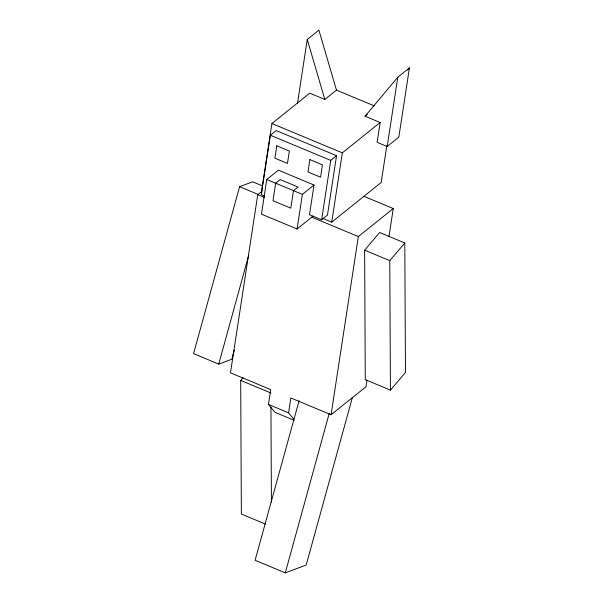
<?xml version="1.0" encoding="UTF-8"?>
<svg xmlns="http://www.w3.org/2000/svg" width="603" height="603" viewBox="0 0 603 603"><rect width="100%" height="100%" fill="white"/><g stroke="black" fill="none" stroke-linecap="round" stroke-linejoin="round"><path stroke-width="0.9" d="M262.109 191.151L257.745 194.656L230.474 372.835L270.717 389.598L268.441 404.447L274.9 412.294L294.196 420.329M261.318 192.817L271.915 123.525L309.738 93.171L324.829 99.457L336.466 90.126L374.139 105.819M313.093 216.16L297.091 228.997L261.461 214.155L266.767 179.513L278.405 170.174L314.027 185.015L309.482 214.713L321.64 219.778L327.459 215.105L336.549 155.717L276.189 130.565L270.37 135.238L261.28 194.633L264.634 196.028M297.498 103.234L307.251 39.489L318.889 30.15L336.466 90.126M297.091 228.997L302.389 194.354L314.027 185.015M293.857 419.251L288.581 412.836L290.857 397.988L331.077 414.743L365.991 386.734L366.986 380.237M321.64 219.778L330.73 160.383L336.549 155.717M323.14 218.572L331.733 222.153L342.338 152.861L380.161 122.515L365.071 116.228L397.792 77.207L409.429 67.868L398.824 137.16L387.186 146.499L377.131 142.308L380.161 122.515M331.077 414.743L358.34 236.564L393.254 208.548L363.767 196.269M386.802 145.805L381.194 182.468L331.733 222.153M387.186 146.499L397.792 77.207M388.995 236.391L393.254 208.548M262.199 185.799L252.665 181.82L239.595 186.689L193.571 353.629L218.723 364.106L231.793 359.237L234.296 350.162M218.723 364.106L248.738 255.235M299.103 400.656L255.099 560.277L285.279 572.85L306.188 565.056L352.446 397.271M285.279 572.85L329.283 413.228M407.643 70.001L409.429 67.868M265.516 524.113L241.373 514.058L240.687 380.403L243.092 377.576M364.619 250.185L379.649 232.502L404.801 242.979L405.465 372.458L390.435 390.133L365.282 379.656L364.619 250.185L389.772 260.662L390.435 390.133M389.772 260.662L404.801 242.979M365.071 116.228L367.25 114.472M271.915 123.525L342.338 152.861M270.37 135.238L330.73 160.383M266.767 179.513L302.389 194.354M239.595 186.689L258.672 194.641M257.745 194.656L264.679 197.543M311.51 217.057L358.34 236.564M240.687 380.403L270.868 392.975M268.441 404.447L288.581 412.836M307.251 39.489L324.829 99.457M270.943 407.1L271.425 502.156M276.777 145.805L274.885 158.182L287.465 163.421L289.357 151.044L276.777 145.805M275.669 183.222L272.993 200.746L290.804 208.163L293.488 190.646L298.01 187.013L280.191 179.596L275.669 183.222M309.889 159.599L307.997 171.976L320.577 177.214L322.469 164.838L309.889 159.599"/></g></svg>
